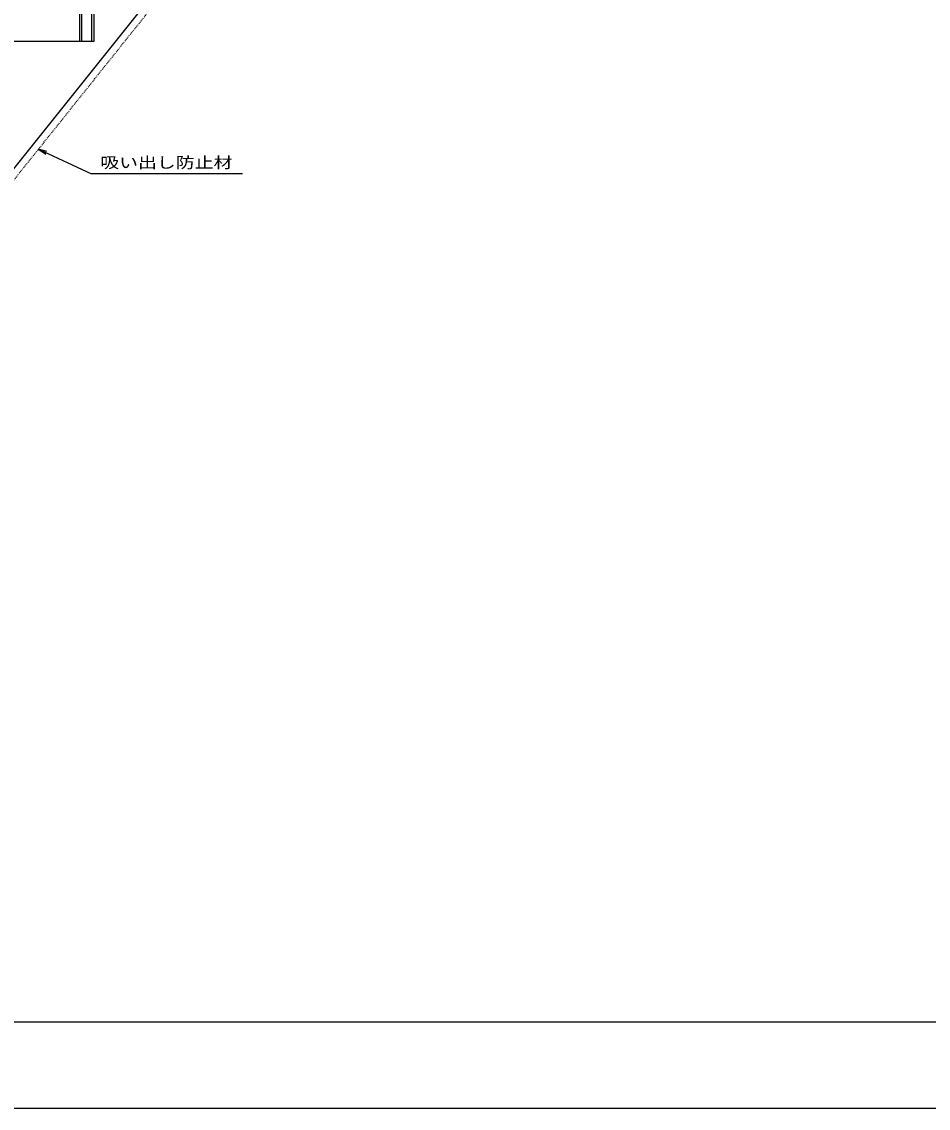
# Model space of a CAD drawing. Units: millimetres at full size; details may follow other scales. Extents: x 0 to 25230, y 0 to 17820.
# Drawn here: x 10162 to 16467, y 0 to 7556 of the extents above; entities that cross this region are included whole.
import ezdxf
from ezdxf.enums import TextEntityAlignment as Align

# ---------------------------------------------------------------- set-up
doc = ezdxf.new("R2010")
doc.units = ezdxf.units.MM
doc.linetypes.add('DASHED_SPACED', pattern=[12, 6, -6])
for name, color, linetype, lineweight in [('D-STR-STRn', 2, 'Continuous', 25), ('D-STR-TXT', 7, 'Continuous', 25), ('D-TTL', 2, 'Continuous', 25)]:
    doc.layers.add(name, color=color, linetype=linetype, lineweight=lineweight)
doc.styles.add('ＭＳ ゴシック', font='')
doc.styles.get('ＭＳ ゴシック').set_extended_font_data('MS Gothic')

# ---------------------------------------------------------------- blocks, each defined once
blk = doc.blocks.new('open_arrow')
at = {"color": 0, "linetype": 'Continuous', "lineweight": -2}
blk.add_lwpolyline([(7.5, 1.25), (0, 0), (7.5, -1.25)], dxfattribs=at)
blk = doc.blocks.new('FD')
at = {"color": 1, "linetype": 'Continuous', "lineweight": 25}
for p, q in [((0, 0), (0, -1000)), ((120, 0), (0, 0)), ((9, 0), (9, -1000)), ((75, 0), (75, -250)), ((100, 0), (100, -1000)), ((120, 0), (220, -100)), ((-30.886, -27.067), (-35, -35.204)), ((-35, -35.204), (-35, -211.387)), ((-15.285, -22.432), (-30.886, -27.067)), ((0, -10.13), (-15.285, -22.432)), ((220, -100), (432, -100)), ((432, -100), (460, -502)), ((-35, -211.387), (-26.184, -248.732)), ((-35, -288.613), (-26.455, -269.414)), ((-35, -458.842), (-35, -288.613)), ((-26.184, -248.732), (-26.455, -269.414)), ((9, -250), (75, -250)), ((-28.543, -485.4), (-35, -458.842)), ((-35, -541.158), (-28.543, -514.6)), ((-20.541, -493.399), (-28.543, -485.4)), ((-20.541, -506.601), (-28.543, -514.6)), ((-5, -500), (-20.541, -493.399)), ((-5, -500), (-20.541, -506.601)), ((460, -502), (1250, -502)), ((1150, -1000), (1150, -502)), ((1166, -1000), (1166, -502)), ((1234, -1000), (1234, -502)), ((1250, -1000), (1250, -502)), ((-35, -541.158), (-35, -711.387)), ((-35, -711.387), (-26.455, -730.586)), ((-26.455, -730.586), (-0.905, -748.147)), ((-26.455, -769.414), (-0.905, -751.853)), ((-0.905, -748.147), (0, -750)), ((-0.905, -751.853), (0, -750)), ((75, -750), (9, -750)), ((75, -750), (75, -1000)), ((-35, -788.613), (-26.455, -769.414)), ((-35, -958.842), (-35, -788.613)), ((-27.994, -970.043), (-35, -958.842)), ((-8.444, -978.764), (-27.994, -970.043)), ((0, -989.909), (-8.444, -978.764)), ((0, -1000), (1250, -1000))]:
    blk.add_line(p, q, dxfattribs=at)

msp = doc.modelspace()

# ---------------------------------------------------------------- linework, layer by layer
at = {"layer": 'D-STR-STRn', "color": 1}
msp.add_lwpolyline([(8415, 4420), (14015, 11420), (14015, 12420)], dxfattribs=at)
at = {"layer": 'D-STR-STRn', "linetype": 'DASHED_SPACED'}
msp.add_lwpolyline([(8465, 4402.461), (14065, 11402.461), (14065, 12420)], dxfattribs=at)
at = {"layer": 'D-STR-TXT'}
for p in [(10278.231, 6669), (11698.231, 6499)]:
    msp.add_line(p, (10648.231, 6499), dxfattribs=at)
at = {"layer": 'D-TTL'}
for points in [[(0, 0), (25230, 0), (25230, 17820), (0, 17820)], [(600, 600), (24630, 600), (24630, 17220), (600, 17220)]]:
    msp.add_lwpolyline(points, close=True, dxfattribs=at)

# ---------------------------------------------------------------- block references
at = {"layer": 'D-STR-STRn'}
msp.add_blockref('FD', (9415, 8420), dxfattribs=at)
at = {"layer": 'D-STR-TXT', "xscale": 8, "yscale": 8, "rotation": 335.3}
msp.add_blockref('open_arrow', (10278.231, 6669), dxfattribs=at)

# ---------------------------------------------------------------- texts
at = {"layer": 'D-STR-TXT', "style": 'ＭＳ ゴシック', "width": 1.25}
msp.add_text('吸い出し防止材', height=76.98, dxfattribs=at).set_placement((10708.231, 6515), align=Align.BOTTOM_LEFT)

doc.saveas('drawing.dxf')
